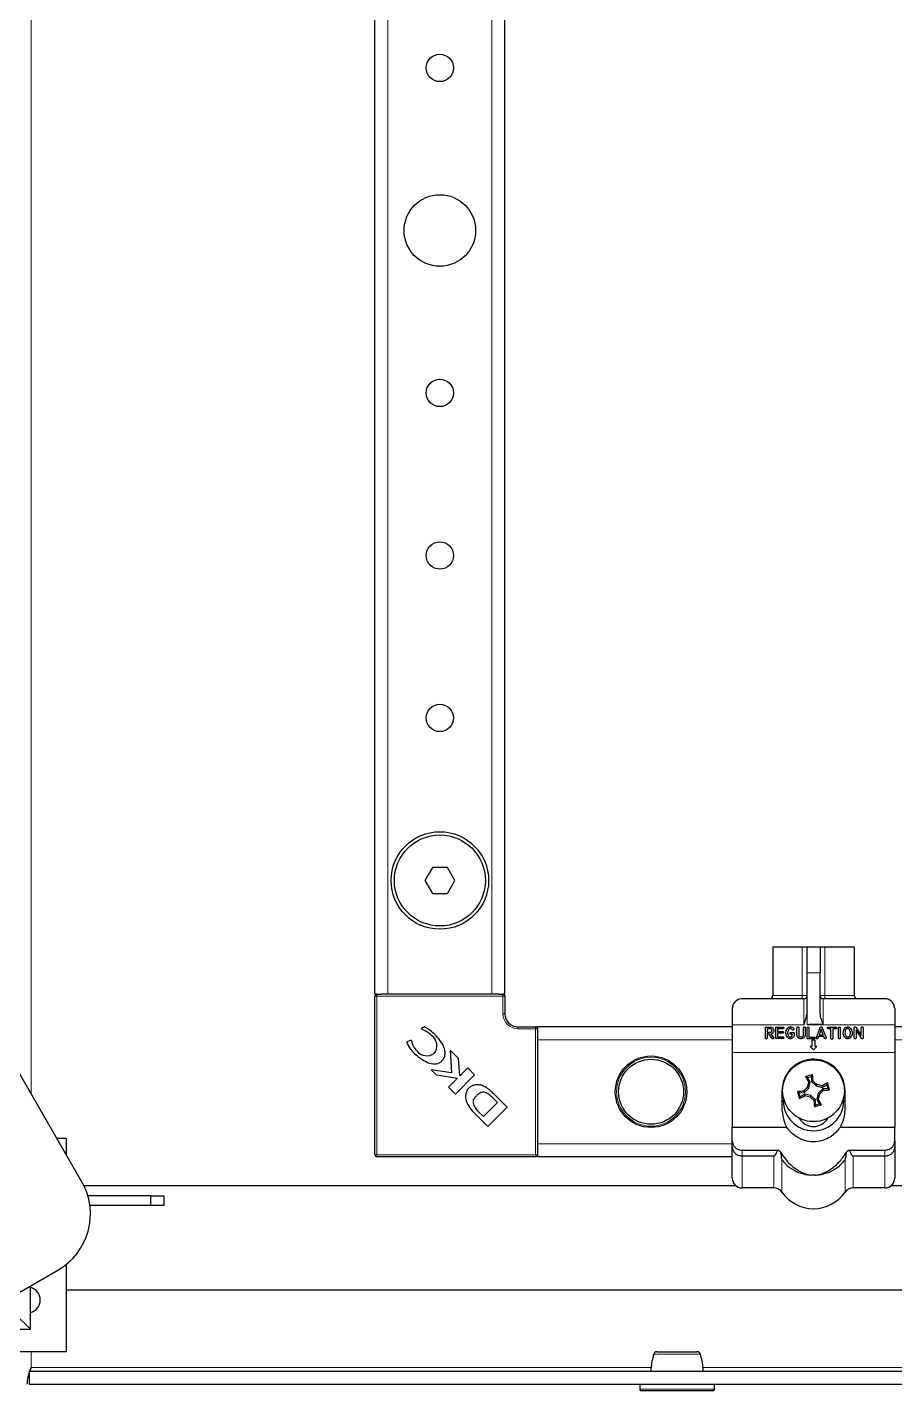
# Model space of a CAD drawing. Header units: millimetres. Extents: x -683 to 2605, y -1229 to 1219.
# Drawn here: x -53.2 to 80.3, y -801.6 to -591.9 of the extents above; entities that cross this region are included whole.
import ezdxf

# ---------------------------------------------------------------- set-up
doc = ezdxf.new("R2010")
doc.units = ezdxf.units.MM

msp = doc.modelspace()

# ---------------------------------------------------------------- linework, layer by layer
at = {"color": 8, "linetype": 'Continuous', "lineweight": 18}
for p, q in [((-52.56, -755.94), (-52.56, 509.71)), ((2.34, -740.62), (2.34, 494.38)), ((18.34, -740.62), (18.34, 494.38)), ((66.12, -740.82), (66.12, -733.32)), ((69.57, -733.32), (69.57, -740.82)), ((68.84, -737.32), (66.84, -737.32)), ((0.34, -740.92), (0.64, -740.92)), ((0.64, -740.62), (0.64, -740.92)), ((0.64, -740.92), (0.64, -765.32)), ((20.04, -740.92), (0.64, -740.92)), ((20.04, -740.62), (20.04, -740.92)), ((20.04, -743.62), (20.04, -740.92)), ((20.04, -740.92), (20.34, -740.92)), ((61.59, -740.82), (66.12, -740.82)), ((66.12, -740.82), (66.84, -740.82)), ((66.34, -745.32), (66.34, -741.32)), ((68.84, -740.82), (69.57, -740.82)), ((69.34, -741.32), (69.34, -745.25)), ((69.57, -740.82), (74.09, -740.82)), ((20.34, -743.62), (20.04, -743.62)), ((66.84, -745.32), (66.84, -743.26)), ((22.34, -745.62), (22.34, -745.92)), ((25.04, -745.92), (22.34, -745.92)), ((25.04, -745.62), (25.04, -745.92)), ((25.04, -765.32), (25.04, -745.92)), ((25.04, -745.92), (25.34, -745.92)), ((66.34, -745.32), (55.34, -745.32)), ((80.34, -745.32), (66.84, -745.32)), ((55.34, -747.62), (25.34, -747.62)), ((260.34, -747.62), (80.34, -747.62)), ((80.34, -749.57), (55.34, -749.57)), ((0.64, -765.32), (0.34, -765.32)), ((0.64, -765.32), (25.04, -765.32)), ((0.64, -765.32), (0.64, -765.62)), ((25.04, -765.32), (25.04, -765.62)), ((25.04, -765.32), (25.34, -765.32)), ((55.34, -763.62), (25.34, -763.62)), ((56.84, -764.61), (56.84, -765.5)), ((56.84, -765.5), (56.84, -770.42)), ((61.75, -770.42), (61.75, -765.5)), ((73.93, -765.5), (73.93, -770.42)), ((78.84, -765.5), (78.84, -764.61)), ((78.84, -770.42), (78.84, -765.5)), ((62.99, -766.1), (62.99, -771.07)), ((72.7, -771.07), (72.7, -766.1)), ((-52.56, -798.02), (-52.56, -795.62)), ((42.87, -798.02), (-52.56, -798.02)), ((233.87, -798.02), (50.81, -798.02)), ((41.09, -801.37), (43.7, -801.37)), ((43.7, -801.37), (52.59, -801.37))]:
    msp.add_line(p, q, dxfattribs=at)
at = {"color": 7, "linetype": 'Continuous', "lineweight": 25}
for p, q in [((0.34, -740.62), (0.34, 494.38)), ((20.34, -740.62), (20.34, 494.38)), ((9.19, -721.12), (8.03, -723.12)), ((11.5, -721.12), (9.19, -721.12)), ((12.65, -723.12), (11.5, -721.12)), ((8.03, -723.12), (9.19, -725.12)), ((11.5, -725.12), (12.65, -723.12)), ((9.19, -725.12), (11.5, -725.12)), ((61.59, -733.32), (61.59, -740.82)), ((61.59, -733.32), (66.12, -733.32)), ((66.12, -733.32), (66.84, -733.32)), ((66.84, -733.32), (68.84, -733.32)), ((66.84, -737.32), (66.84, -733.32)), ((68.84, -733.32), (68.84, -737.32)), ((68.84, -733.32), (69.57, -733.32)), ((69.57, -733.32), (74.09, -733.32)), ((74.09, -733.32), (74.09, -740.82)), ((66.84, -743.26), (66.84, -737.32)), ((68.84, -743.26), (68.84, -737.32)), ((-44.69, -769.56), (-62.53, -738.67)), ((0.64, -740.62), (0.34, -740.62)), ((0.34, -765.32), (0.34, -740.92)), ((0.64, -740.62), (1.29, -740.62)), ((2.34, -740.62), (1.29, -740.62)), ((18.34, -740.62), (2.34, -740.62)), ((19.4, -740.62), (18.34, -740.62)), ((19.4, -740.62), (20.04, -740.62)), ((20.34, -740.62), (20.04, -740.62)), ((20.34, -740.92), (20.34, -743.62)), ((66.34, -741.32), (56.84, -741.32)), ((78.84, -741.32), (69.34, -741.32)), ((55.34, -742.82), (55.34, -745.32)), ((80.34, -742.82), (80.34, -745.32)), ((7.97, -745.62), (7.46, -745.87)), ((7.46, -745.87), (7.57, -745.98)), ((22.34, -745.62), (25.04, -745.62)), ((55.34, -745.62), (25.34, -745.62)), ((25.34, -745.62), (25.34, -745.92)), ((25.34, -745.92), (25.34, -746.56)), ((25.34, -746.56), (25.34, -747.62)), ((55.34, -745.32), (55.34, -749.57)), ((60.43, -745.67), (61.19, -745.67)), ((60.43, -747.33), (60.43, -745.67)), ((61.19, -745.93), (60.7, -745.93)), ((60.7, -745.93), (60.7, -746.44)), ((60.7, -746.44), (61.29, -746.44)), ((60.99, -746.7), (60.7, -746.7)), ((60.7, -746.7), (60.7, -747.33)), ((61.48, -747.41), (60.99, -746.7)), ((61.29, -746.7), (61.7, -747.27)), ((62.04, -747.44), (62.04, -745.67)), ((62.04, -745.67), (63.1, -745.67)), ((63.1, -745.93), (62.3, -745.93)), ((62.3, -745.93), (62.3, -746.34)), ((62.3, -746.34), (63.05, -746.34)), ((63.05, -746.61), (62.3, -746.61)), ((62.3, -746.61), (62.3, -747.18)), ((64.38, -746.51), (64.87, -746.51)), ((64.87, -746.51), (64.87, -746.81)), ((65.3, -746.86), (65.3, -745.78)), ((65.56, -745.78), (65.56, -746.86)), ((66.31, -746.84), (66.31, -745.78)), ((66.57, -745.78), (66.57, -746.84)), ((66.86, -747.47), (66.86, -745.81)), ((67.12, -745.81), (67.12, -747.2)), ((68.28, -747.29), (68.86, -745.76)), ((69.02, -746), (68.71, -746.87)), ((69.34, -746.87), (69.02, -746)), ((69.18, -745.78), (69.77, -747.29)), ((70.11, -745.67), (71.23, -745.67)), ((70.53, -745.93), (70.11, -745.93)), ((70.53, -747.4), (70.53, -745.93)), ((71.23, -745.93), (70.84, -745.93)), ((70.84, -745.93), (70.84, -747.4)), ((71.7, -747.33), (71.7, -745.8)), ((71.96, -745.8), (71.96, -747.33)), ((74.12, -747.33), (74.12, -745.77)), ((74.39, -745.73), (75.2, -746.96)), ((75.22, -747.36), (74.39, -746.09)), ((74.39, -746.09), (74.39, -747.33)), ((75.2, -746.96), (75.2, -745.78)), ((75.46, -745.78), (75.46, -747.34)), ((80.34, -745.32), (80.34, -749.57)), ((260.34, -745.62), (80.34, -745.62)), ((5.89, -747.68), (5.2, -748.01)), ((6.02, -747.82), (5.89, -747.68)), ((25.34, -747.62), (25.34, -763.62)), ((63.1, -747.44), (62.04, -747.44)), ((62.3, -747.18), (63.1, -747.18)), ((64.58, -746.77), (64.37, -746.77)), ((67.92, -747.47), (66.86, -747.47)), ((67.12, -747.2), (67.92, -747.2)), ((67.34, -748.67), (67.84, -749.17)), ((67.59, -748.67), (67.34, -748.67)), ((67.59, -747.67), (67.59, -748.67)), ((68.09, -747.67), (67.59, -747.67)), ((67.84, -749.17), (68.34, -748.67)), ((68.09, -748.67), (68.09, -747.67)), ((68.34, -748.67), (68.09, -748.67)), ((68.62, -747.13), (68.53, -747.38)), ((69.43, -747.13), (68.62, -747.13)), ((68.71, -746.87), (69.34, -746.87)), ((69.52, -747.37), (69.43, -747.13)), ((11.93, -749.25), (12.11, -752.72)), ((13.22, -750.53), (11.93, -749.25)), ((13.39, -753.19), (13.22, -750.53)), ((55.34, -749.57), (55.34, -761.07)), ((80.34, -749.57), (80.34, -761.07)), ((9.01, -752.25), (9.81, -753.04)), ((12.11, -752.72), (9.01, -752.25)), ((12.73, -755.97), (15.69, -753.01)), ((14.63, -751.95), (13.39, -753.19)), ((15.69, -753.01), (14.63, -751.95)), ((67.51, -753.26), (67.7, -753)), ((9.81, -753.04), (13.07, -753.53)), ((13.07, -753.53), (11.68, -754.92)), ((11.68, -754.92), (12.73, -755.97)), ((66.43, -755.76), (67.1, -755.06)), ((66.93, -753.43), (66.63, -753.31)), ((67.1, -755.06), (66.89, -754.95)), ((66.93, -753.43), (67.51, -753.26)), ((67.34, -754.12), (66.93, -753.43)), ((67.34, -754.12), (67.09, -754.16)), ((67.1, -755.06), (67.34, -754.12)), ((67.51, -753.26), (67.55, -754.06)), ((67.55, -754.06), (67.77, -753.96)), ((67.55, -754.06), (68.25, -754.73)), ((68.25, -754.73), (68.36, -754.52)), ((68.25, -754.73), (69.19, -754.96)), ((69.19, -754.96), (69.15, -754.72)), ((69.19, -754.96), (69.88, -754.56)), ((69.88, -754.56), (70, -754.26)), ((69.88, -754.56), (70.05, -755.14)), ((19.21, -757.27), (18.54, -756.61)), ((18.8, -756.12), (18.79, -756.1)), ((20.69, -758.01), (18.8, -756.12)), ((62.99, -755.47), (62.99, -758.47)), ((63.19, -756.97), (62.99, -756.97)), ((65.64, -755.8), (65.37, -755.61)), ((65.64, -755.8), (66.43, -755.76)), ((65.81, -756.38), (65.64, -755.8)), ((65.81, -756.38), (65.69, -756.68)), ((66.5, -755.97), (65.81, -756.38)), ((66.43, -755.76), (66.33, -755.54)), ((66.5, -755.97), (66.53, -756.22)), ((67.44, -756.2), (66.5, -755.97)), ((67.44, -756.2), (67.32, -756.42)), ((68.14, -756.88), (67.44, -756.2)), ((68.14, -756.88), (67.92, -756.98)), ((68.17, -757.67), (68.14, -756.88)), ((68.58, -755.87), (68.35, -756.81)), ((68.35, -756.81), (68.59, -756.78)), ((68.35, -756.81), (68.75, -757.5)), ((69.25, -755.17), (68.58, -755.87)), ((68.58, -755.87), (68.79, -755.99)), ((70.05, -755.14), (69.25, -755.17)), ((69.25, -755.17), (69.35, -755.39)), ((70.05, -755.14), (70.31, -755.33)), ((72.69, -756.97), (72.49, -756.97)), ((72.69, -758.47), (72.69, -755.47)), ((15.74, -758.98), (17.74, -760.97)), ((16.29, -758.73), (17.03, -759.45)), ((17.03, -759.45), (19.21, -757.27)), ((17.74, -760.97), (20.69, -758.01)), ((68.17, -757.67), (67.98, -757.94)), ((68.75, -757.5), (68.17, -757.67)), ((68.75, -757.5), (69.05, -757.62)), ((55.34, -763.21), (55.34, -761.07)), ((55.34, -761.07), (63.75, -761.07)), ((71.93, -761.07), (80.34, -761.07)), ((80.34, -763.21), (80.34, -761.07)), ((-47.16, -762.82), (-48.59, -762.82)), ((-47.16, -762.82), (-47.16, -765.3)), ((55.34, -764.12), (55.34, -763.21)), ((80.34, -763.21), (80.34, -764.12)), ((25.04, -765.62), (0.64, -765.62)), ((25.34, -763.62), (25.34, -764.67)), ((25.34, -764.67), (25.34, -765.32)), ((25.34, -765.32), (25.34, -765.62)), ((55.34, -765.62), (25.34, -765.62)), ((55.34, -768.92), (55.34, -764.12)), ((56.84, -764.61), (62.36, -764.61)), ((56.84, -765.5), (61.75, -765.5)), ((73.32, -764.61), (78.84, -764.61)), ((73.93, -765.5), (78.84, -765.5)), ((80.34, -764.12), (80.34, -768.92)), ((55.94, -770.12), (-44.41, -770.12)), ((-34.16, -771.62), (-43.84, -771.62)), ((-34.16, -773.12), (-34.16, -771.62)), ((-34.16, -771.62), (-32.16, -771.62)), ((-32.16, -771.62), (-32.16, -773.12)), ((61.75, -770.42), (56.84, -770.42)), ((78.84, -770.42), (73.93, -770.42)), ((285.84, -770.12), (79.74, -770.12)), ((-34.16, -773.12), (-43.52, -773.12)), ((-32.16, -773.12), (-34.16, -773.12)), ((-47.16, -782.2), (-47.16, -795.62)), ((-55.38, -787.09), (-48.44, -783.08)), ((-52.66, -785.72), (-52.66, -785.52)), ((-52.66, -789.59), (-52.66, -785.72)), ((-47.16, -786.12), (285.84, -786.12)), ((-55.15, -789.66), (-52.66, -792.16)), ((-52.66, -792.16), (-52.66, -789.59)), ((-61.66, -792.16), (-52.66, -792.16)), ((-47.16, -795.62), (-67.16, -795.62)), ((-52.86, -798.62), (337.54, -798.62)), ((-52.86, -798.62), (-52.86, -800.62)), ((-52.77, -798.62), (-52.56, -798.02)), ((-52.86, -800.62), (337.54, -800.62)), ((41.09, -800.62), (41.09, -801.37)), ((52.59, -801.37), (52.59, -800.62)), ((43.83, -801.62), (41.34, -801.62)), ((52.34, -801.62), (43.83, -801.62))]:
    msp.add_line(p, q, dxfattribs=at)
at = {"color": 8, "linetype": 'Continuous', "lineweight": 18, "flags": 128}
for points in [[(66.12, -740.82), (66.11, -740.92), (66.11, -741.01), (66.09, -741.1), (66.08, -741.17), (66.06, -741.23), (66.03, -741.28), (66.01, -741.31), (65.98, -741.32)], [(69.7, -741.32), (69.68, -741.31), (69.65, -741.28), (69.63, -741.23), (69.61, -741.17), (69.59, -741.1), (69.58, -741.01), (69.57, -740.92), (69.57, -740.82)]]:
    msp.add_lwpolyline(points, dxfattribs=at)
at = {"color": 7, "linetype": 'Continuous', "lineweight": 25}
for centre, radius in [((10.34, -598.12), 2.1), ((10.34, -623.12), 5.5), ((10.34, -648.12), 2.1), ((10.34, -673.12), 2.1), ((10.34, -698.12), 2.1), ((10.34, -723.12), 7.5), ((10.34, -723.12), 7), ((42.84, -755.62), 5.5), ((42.84, -755.62), 5), ((67.84, -755.47), 4.75)]:
    msp.add_circle(centre, radius, dxfattribs=at)
at = {"color": 8, "linetype": 'Continuous', "lineweight": 18}
msp.add_circle((42.84, -755.62), 5.3, dxfattribs=at)
at = {"color": 7, "linetype": 'Continuous', "lineweight": 25}
for centre, radius, start, end in [((0.64, -740.92), 0.3, 90, 180), ((20.04, -740.92), 0.3, 0, 90), ((61.09, -740.82), 0.5, 270, 0), ((66.34, -740.82), 0.5, 270, 0), ((69.34, -740.82), 0.5, 180, 270), ((74.59, -740.82), 0.5, 180, 270), ((22.34, -743.62), 2, 180, 270), ((25.04, -745.92), 0.3, 0, 90), ((7.94, -748.54), 1.94, 323.3097, 52.3464), ((8.34, -748.11), 1.97, 218.454, 305.887), ((88.13, -825.03), 74.88, 105.834, 106.6907), ((-1.16, -758.03), 69.05, 3.3769, 4.1768), ((121.71, -807.02), 75.61, 136.4711, 137.0889), ((127.4, -720.53), 69.05, 208.3479, 209.1477), ((140.27, -773.17), 75.61, 165.4358, 166.0536), ((16.29, -809.34), 75.61, 46.4711, 47.0889), ((50.14, -827.9), 75.61, 75.4358, 76.0536), ((102.78, -815.02), 69.05, 118.3479, 119.1477), ((-1.72, -775.76), 74.88, 15.834, 16.6907), ((18.95, -755.32), 4.87, 200.3445, 228.7777), ((67.84, -756.97), 4.65, 180, 0), ((70.4, -824.47), 69.05, 93.3769, 94.1768), ((137.41, -735.18), 74.88, 195.834, 196.6907), ((32.9, -695.91), 69.05, 298.3479, 299.1477), ((85.54, -683.04), 75.61, 255.4358, 256.0536), ((119.4, -701.6), 75.61, 226.4711, 227.0889), ((136.84, -752.91), 69.05, 183.3769, 184.1768), ((-4.59, -737.77), 75.61, 345.4358, 346.0536), ((8.29, -790.41), 69.05, 28.3479, 29.1477), ((13.97, -703.91), 75.61, 316.4711, 317.0889), ((65.28, -686.47), 69.05, 273.3769, 274.1768), ((20.76, -754.54), 6.12, 216.9888, 223.0744), ((47.55, -685.9), 74.88, 285.834, 286.6907), ((67.84, -758.47), 2.5, 209.1764, 330.8236), ((0.64, -765.32), 0.3, 180, 270), ((25.04, -765.32), 0.3, 270, 0), ((-53.44, -774.42), 10, 300, 29.0469), ((56.84, -768.92), 1.5, 180, 270), ((78.84, -768.92), 1.5, 270, 0), ((61.75, -771.92), 1.5, 34.5604, 90), ((67.84, -767.72), 5.89, 214.5604, 325.4396), ((73.93, -771.92), 1.5, 90, 145.4396), ((-53.16, -787.66), 2, 284.4775, 75.5225), ((43.73, -796.12), 0.5, 89.9637, 164.834), ((49.95, -796.12), 0.5, 15.2465, 90.046), ((41.34, -801.37), 0.25, 180, 270), ((52.34, -801.37), 0.25, 270, 0)]:
    msp.add_arc(centre, radius, start, end, dxfattribs=at)
at = {"color": 8, "linetype": 'Continuous', "lineweight": 18}
msp.add_arc((22.34, -743.62), 2.3, 180, 270, dxfattribs=at)
at = {"color": 7, "linetype": 'Continuous', "lineweight": 25}
msp.add_ellipse((15496.02, -745.32), major_axis=(15429.18, 0), ratio=0.000259, start_param=3.123591, end_param=3.141593, dxfattribs=at)
for points, knots in [([(56.84, -741.32), (56.84, -741.32), (56.77, -741.32), (56.42, -741.34), (55.89, -741.58), (55.42, -742.16), (55.36, -742.63), (55.34, -742.82)], [0, 0, 0, 0, 0.003231, 0.101221, 0.514725, 0.80586, 1, 1, 1, 1]), ([(80.34, -742.82), (80.32, -742.63), (80.26, -742.16), (79.79, -741.58), (79.26, -741.34), (78.91, -741.32), (78.84, -741.32), (78.84, -741.32)], [0, 0, 0, 0, 0.19414, 0.485275, 0.898779, 0.996769, 1, 1, 1, 1]), ([(66.84, -743.26), (66.8, -743.59), (66.72, -744.3), (66.47, -744.96), (66.34, -745.31), (66.34, -745.32)], [0, 0, 0, 0, 0.475461, 0.994056, 1, 1, 1, 1]), ([(69.34, -745.25), (69.34, -745.25), (69.34, -745.25), (69.33, -745.24), (69.32, -745.22), (69.28, -745.14), (69.16, -744.81), (68.94, -744.18), (68.88, -743.58), (68.84, -743.26)], [0, 0, 0, 0, 0.00167, 0.003889, 0.009531, 0.034361, 0.132751, 0.526214, 1, 1, 1, 1]), ([(7.57, -745.98), (7.88, -746.12), (8.45, -746.38), (8.91, -746.81), (9.12, -747.01)], [0, 0, 0, 0, 0.547643, 1, 1, 1, 1]), ([(9.48, -746.72), (9.21, -746.48), (8.75, -746.05), (8.2, -745.75), (7.97, -745.62)], [0, 0, 0, 0, 0.577653, 1, 1, 1, 1]), ([(10.6, -750.95), (10.74, -750.79), (11.02, -750.45), (11.19, -749.76), (11.06, -748.88), (10.49, -747.81), (9.85, -747.12), (9.48, -746.72)], [0, 0, 0, 0, 0.1305321, 0.2660311, 0.4239974, 0.666819, 1, 1, 1, 1]), ([(61.19, -745.67), (61.27, -745.68), (61.41, -745.69), (61.52, -745.77), (61.56, -745.81)], [0, 0, 0, 0, 0.5597473, 1, 1, 1, 1]), ([(61.38, -746), (61.35, -745.98), (61.29, -745.94), (61.22, -745.94), (61.19, -745.93)], [0, 0, 0, 0, 0.5591356, 1, 1, 1, 1]), ([(61.29, -746.44), (61.31, -746.43), (61.35, -746.43), (61.38, -746.4), (61.39, -746.39)], [0, 0, 0, 0, 0.558174, 1, 1, 1, 1]), ([(61.53, -746.61), (61.49, -746.64), (61.42, -746.69), (61.33, -746.7), (61.29, -746.7)], [0, 0, 0, 0, 0.56031, 1, 1, 1, 1]), ([(61.47, -746.2), (61.46, -746.15), (61.46, -746.08), (61.41, -746.03), (61.38, -746)], [0, 0, 0, 0, 0.559692, 1, 1, 1, 1]), ([(61.39, -746.39), (61.4, -746.38), (61.43, -746.35), (61.46, -746.28), (61.46, -746.23), (61.47, -746.2)], [0, 0, 0, 0, 0.279917, 0.56006, 1, 1, 1, 1]), ([(61.73, -746.19), (61.72, -746.29), (61.7, -746.45), (61.58, -746.56), (61.53, -746.61)], [0, 0, 0, 0, 0.559457, 1, 1, 1, 1]), ([(61.56, -745.81), (61.62, -745.87), (61.71, -745.98), (61.72, -746.13), (61.73, -746.19)], [0, 0, 0, 0, 0.5589475, 1, 1, 1, 1]), ([(63.05, -746.34), (63.07, -746.34), (63.12, -746.34), (63.17, -746.37), (63.2, -746.42), (63.2, -746.46), (63.21, -746.47)], [0, 0, 0, 0, 0.280945, 0.559897, 0.779525, 1, 1, 1, 1]), ([(63.21, -746.47), (63.2, -746.5), (63.2, -746.54), (63.14, -746.6), (63.09, -746.6), (63.05, -746.61)], [0, 0, 0, 0, 0.281099, 0.559768, 1, 1, 1, 1]), ([(63.1, -745.67), (63.13, -745.67), (63.17, -745.67), (63.22, -745.7), (63.25, -745.75), (63.26, -745.79), (63.26, -745.8)], [0, 0, 0, 0, 0.280872, 0.559701, 0.779382, 1, 1, 1, 1]), ([(63.26, -745.8), (63.25, -745.82), (63.25, -745.87), (63.19, -745.93), (63.14, -745.93), (63.1, -745.93)], [0, 0, 0, 0, 0.281053, 0.559663, 1, 1, 1, 1]), ([(63.6, -746.57), (63.61, -746.44), (63.62, -746.19), (63.74, -745.99), (63.8, -745.9)], [0, 0, 0, 0, 0.56034, 1, 1, 1, 1]), ([(63.79, -747.18), (63.73, -747.07), (63.62, -746.88), (63.6, -746.67), (63.6, -746.57)], [0, 0, 0, 0, 0.559347, 1, 1, 1, 1]), ([(63.8, -745.9), (63.87, -745.82), (64.01, -745.67), (64.2, -745.65), (64.29, -745.65)], [0, 0, 0, 0, 0.559217, 1, 1, 1, 1]), ([(64.28, -745.91), (64.24, -745.91), (64.17, -745.92), (64.04, -746), (63.89, -746.21), (63.87, -746.42), (63.86, -746.57)], [0, 0, 0, 0, 0.1253317, 0.2506948, 0.5007376, 1, 1, 1, 1]), ([(63.86, -746.57), (63.87, -746.66), (63.88, -746.81), (63.95, -746.94), (63.98, -747)], [0, 0, 0, 0, 0.55998, 1, 1, 1, 1]), ([(64.25, -746.64), (64.25, -746.62), (64.25, -746.58), (64.28, -746.53), (64.33, -746.51), (64.36, -746.51), (64.38, -746.51)], [0, 0, 0, 0, 0.280637, 0.55889, 0.779144, 1, 1, 1, 1]), ([(64.37, -746.77), (64.35, -746.77), (64.32, -746.77), (64.27, -746.74), (64.25, -746.69), (64.25, -746.66), (64.25, -746.64)], [0, 0, 0, 0, 0.280664, 0.558735, 0.779002, 1, 1, 1, 1]), ([(64.47, -745.96), (64.43, -745.94), (64.37, -745.91), (64.31, -745.91), (64.28, -745.91)], [0, 0, 0, 0, 0.558634, 1, 1, 1, 1]), ([(64.29, -745.65), (64.36, -745.65), (64.48, -745.65), (64.59, -745.71), (64.64, -745.74)], [0, 0, 0, 0, 0.560514, 1, 1, 1, 1]), ([(64.57, -746.07), (64.55, -746.05), (64.52, -746.01), (64.48, -745.97), (64.47, -745.96)], [0, 0, 0, 0, 0.560467, 1, 1, 1, 1]), ([(64.68, -746.13), (64.66, -746.13), (64.61, -746.12), (64.58, -746.09), (64.57, -746.07)], [0, 0, 0, 0, 0.558039, 1, 1, 1, 1]), ([(64.64, -745.74), (64.67, -745.77), (64.74, -745.82), (64.78, -745.89), (64.8, -745.92)], [0, 0, 0, 0, 0.559542, 1, 1, 1, 1]), ([(64.83, -746.01), (64.83, -746.03), (64.82, -746.07), (64.78, -746.11), (64.73, -746.13), (64.7, -746.13), (64.68, -746.13)], [0, 0, 0, 0, 0.277709, 0.558209, 0.77892, 1, 1, 1, 1]), ([(64.8, -745.92), (64.81, -745.94), (64.83, -745.96), (64.83, -745.99), (64.83, -746.01)], [0, 0, 0, 0, 0.560691, 1, 1, 1, 1]), ([(65.3, -745.78), (65.3, -745.76), (65.3, -745.72), (65.33, -745.67), (65.38, -745.65), (65.41, -745.65), (65.42, -745.65)], [0, 0, 0, 0, 0.280849, 0.55949, 0.779158, 1, 1, 1, 1]), ([(65.42, -745.65), (65.44, -745.65), (65.48, -745.65), (65.54, -745.68), (65.56, -745.73), (65.56, -745.76), (65.56, -745.78)], [0, 0, 0, 0, 0.28091, 0.559174, 0.779166, 1, 1, 1, 1]), ([(66.31, -745.78), (66.31, -745.76), (66.31, -745.72), (66.34, -745.67), (66.38, -745.65), (66.41, -745.65), (66.43, -745.65)], [0, 0, 0, 0, 0.2809, 0.559498, 0.779148, 1, 1, 1, 1]), ([(66.43, -745.65), (66.45, -745.65), (66.49, -745.65), (66.54, -745.68), (66.57, -745.73), (66.57, -745.76), (66.57, -745.78)], [0, 0, 0, 0, 0.280888, 0.559023, 0.779155, 1, 1, 1, 1]), ([(66.86, -745.81), (66.86, -745.79), (66.86, -745.75), (66.89, -745.7), (66.93, -745.67), (66.96, -745.67), (66.98, -745.67)], [0, 0, 0, 0, 0.280912, 0.559405, 0.779108, 1, 1, 1, 1]), ([(66.98, -745.67), (67, -745.67), (67.04, -745.67), (67.1, -745.71), (67.12, -745.76), (67.12, -745.79), (67.12, -745.81)], [0, 0, 0, 0, 0.280813, 0.559099, 0.77917, 1, 1, 1, 1]), ([(68.86, -745.76), (68.86, -745.74), (68.88, -745.7), (68.93, -745.66), (68.97, -745.65), (69, -745.65)], [0, 0, 0, 0, 0.281465, 0.561772, 1, 1, 1, 1]), ([(69, -745.65), (69.03, -745.65), (69.07, -745.65), (69.14, -745.69), (69.16, -745.74), (69.18, -745.78)], [0, 0, 0, 0, 0.281226, 0.561522, 1, 1, 1, 1]), ([(69.98, -745.8), (69.98, -745.78), (69.98, -745.74), (70.01, -745.69), (70.06, -745.67), (70.1, -745.67), (70.11, -745.67)], [0, 0, 0, 0, 0.2807125, 0.5587014, 0.7790455, 1, 1, 1, 1]), ([(70.11, -745.93), (70.09, -745.93), (70.05, -745.93), (70, -745.9), (69.98, -745.85), (69.98, -745.82), (69.98, -745.8)], [0, 0, 0, 0, 0.28076, 0.558821, 0.778915, 1, 1, 1, 1]), ([(71.23, -745.67), (71.25, -745.67), (71.3, -745.67), (71.35, -745.7), (71.39, -745.75), (71.39, -745.78), (71.39, -745.8)], [0, 0, 0, 0, 0.280951, 0.559967, 0.779431, 1, 1, 1, 1]), ([(71.39, -745.8), (71.39, -745.82), (71.38, -745.87), (71.32, -745.93), (71.27, -745.93), (71.23, -745.93)], [0, 0, 0, 0, 0.2810191, 0.5596788, 1, 1, 1, 1]), ([(71.7, -745.8), (71.7, -745.78), (71.7, -745.74), (71.73, -745.7), (71.78, -745.67), (71.81, -745.67), (71.82, -745.67)], [0, 0, 0, 0, 0.280828, 0.559417, 0.779393, 1, 1, 1, 1]), ([(71.82, -745.67), (71.84, -745.67), (71.88, -745.67), (71.94, -745.7), (71.96, -745.75), (71.96, -745.78), (71.96, -745.8)], [0, 0, 0, 0, 0.280765, 0.559178, 0.779175, 1, 1, 1, 1]), ([(72.42, -746.57), (72.43, -746.44), (72.44, -746.22), (72.54, -746.03), (72.59, -745.94)], [0, 0, 0, 0, 0.559914, 1, 1, 1, 1]), ([(72.6, -747.19), (72.54, -747.08), (72.44, -746.88), (72.42, -746.66), (72.42, -746.57)], [0, 0, 0, 0, 0.5591489, 1, 1, 1, 1]), ([(72.59, -745.94), (72.66, -745.85), (72.78, -745.69), (72.98, -745.66), (73.07, -745.65)], [0, 0, 0, 0, 0.560137, 1, 1, 1, 1]), ([(72.78, -746.11), (72.75, -746.2), (72.69, -746.34), (72.69, -746.5), (72.68, -746.57)], [0, 0, 0, 0, 0.5590754, 1, 1, 1, 1]), ([(72.68, -746.57), (72.69, -746.65), (72.69, -746.81), (72.76, -746.95), (72.79, -747.01)], [0, 0, 0, 0, 0.560273, 1, 1, 1, 1]), ([(73.07, -745.91), (73.03, -745.91), (72.96, -745.92), (72.86, -745.99), (72.81, -746.07), (72.78, -746.11)], [0, 0, 0, 0, 0.279832, 0.559843, 1, 1, 1, 1]), ([(73.07, -745.65), (73.13, -745.65), (73.25, -745.66), (73.44, -745.75), (73.54, -745.87), (73.6, -745.94)], [0, 0, 0, 0, 0.280496, 0.560765, 1, 1, 1, 1]), ([(73.41, -746.11), (73.36, -746.05), (73.27, -745.94), (73.13, -745.92), (73.07, -745.91)], [0, 0, 0, 0, 0.5595959, 1, 1, 1, 1]), ([(73.52, -746.57), (73.52, -746.48), (73.51, -746.32), (73.44, -746.18), (73.41, -746.11)], [0, 0, 0, 0, 0.560046, 1, 1, 1, 1]), ([(73.42, -747.01), (73.45, -746.93), (73.52, -746.79), (73.52, -746.63), (73.52, -746.57)], [0, 0, 0, 0, 0.559133, 1, 1, 1, 1]), ([(73.6, -745.94), (73.66, -746.05), (73.77, -746.25), (73.78, -746.47), (73.79, -746.57)], [0, 0, 0, 0, 0.559312, 1, 1, 1, 1]), ([(73.79, -746.57), (73.78, -746.69), (73.76, -746.91), (73.66, -747.1), (73.61, -747.19)], [0, 0, 0, 0, 0.5598653, 1, 1, 1, 1]), ([(74.12, -745.77), (74.12, -745.75), (74.12, -745.72), (74.15, -745.67), (74.2, -745.65), (74.23, -745.65), (74.24, -745.65)], [0, 0, 0, 0, 0.280941, 0.5591137, 0.7790892, 1, 1, 1, 1]), ([(74.24, -745.65), (74.26, -745.65), (74.29, -745.65), (74.35, -745.67), (74.38, -745.71), (74.39, -745.73)], [0, 0, 0, 0, 0.280638, 0.560877, 1, 1, 1, 1]), ([(75.2, -745.78), (75.2, -745.76), (75.2, -745.72), (75.23, -745.67), (75.27, -745.65), (75.31, -745.65), (75.32, -745.65)], [0, 0, 0, 0, 0.280888, 0.559482, 0.77927, 1, 1, 1, 1]), ([(75.32, -745.65), (75.34, -745.65), (75.38, -745.65), (75.44, -745.68), (75.46, -745.73), (75.46, -745.76), (75.46, -745.78)], [0, 0, 0, 0, 0.280836, 0.55925, 0.779182, 1, 1, 1, 1]), ([(5.2, -748.01), (5.38, -748.35), (5.72, -748.98), (6.21, -749.51), (6.44, -749.75)], [0, 0, 0, 0, 0.5367999, 1, 1, 1, 1]), ([(6.8, -749.33), (6.58, -749.07), (6.2, -748.63), (6.08, -748.06), (6.02, -747.82)], [0, 0, 0, 0, 0.579608, 1, 1, 1, 1]), ([(60.55, -747.47), (60.53, -747.47), (60.5, -747.46), (60.45, -747.43), (60.44, -747.38), (60.44, -747.35), (60.43, -747.33)], [0, 0, 0, 0, 0.280437, 0.558281, 0.778899, 1, 1, 1, 1]), ([(60.7, -747.33), (60.7, -747.35), (60.69, -747.4), (60.66, -747.45), (60.6, -747.47), (60.57, -747.47), (60.55, -747.47)], [0, 0, 0, 0, 0.280498, 0.558325, 0.778868, 1, 1, 1, 1]), ([(61.58, -747.47), (61.57, -747.47), (61.54, -747.47), (61.51, -747.45), (61.49, -747.43), (61.48, -747.41)], [0, 0, 0, 0, 0.28022, 0.561305, 1, 1, 1, 1]), ([(61.73, -747.34), (61.72, -747.36), (61.72, -747.4), (61.67, -747.44), (61.63, -747.47), (61.59, -747.47), (61.58, -747.47)], [0, 0, 0, 0, 0.278138, 0.558544, 0.779161, 1, 1, 1, 1]), ([(61.7, -747.27), (61.71, -747.28), (61.72, -747.3), (61.73, -747.33), (61.73, -747.34)], [0, 0, 0, 0, 0.5610793, 1, 1, 1, 1]), ([(63.1, -747.18), (63.12, -747.18), (63.17, -747.18), (63.22, -747.21), (63.25, -747.26), (63.26, -747.3), (63.26, -747.31)], [0, 0, 0, 0, 0.280912, 0.559714, 0.779499, 1, 1, 1, 1]), ([(63.26, -747.31), (63.25, -747.33), (63.25, -747.38), (63.2, -747.44), (63.14, -747.44), (63.1, -747.44)], [0, 0, 0, 0, 0.281214, 0.559901, 1, 1, 1, 1]), ([(64.32, -747.47), (64.26, -747.46), (64.14, -747.45), (63.95, -747.36), (63.85, -747.25), (63.79, -747.18)], [0, 0, 0, 0, 0.2803143, 0.5605072, 1, 1, 1, 1]), ([(63.98, -747), (64.03, -747.06), (64.11, -747.17), (64.25, -747.19), (64.31, -747.2)], [0, 0, 0, 0, 0.560858, 1, 1, 1, 1]), ([(64.31, -747.2), (64.34, -747.2), (64.4, -747.2), (64.49, -747.15), (64.52, -747.08), (64.54, -747.04)], [0, 0, 0, 0, 0.281265, 0.561609, 1, 1, 1, 1]), ([(64.66, -747.34), (64.6, -747.38), (64.5, -747.46), (64.37, -747.46), (64.32, -747.47)], [0, 0, 0, 0, 0.558998, 1, 1, 1, 1]), ([(64.54, -747.04), (64.56, -746.99), (64.58, -746.9), (64.58, -746.81), (64.58, -746.77)], [0, 0, 0, 0, 0.559597, 1, 1, 1, 1]), ([(64.87, -746.81), (64.86, -746.92), (64.85, -747.12), (64.72, -747.28), (64.66, -747.34)], [0, 0, 0, 0, 0.560493, 1, 1, 1, 1]), ([(65.52, -747.33), (65.45, -747.26), (65.32, -747.12), (65.31, -746.94), (65.3, -746.86)], [0, 0, 0, 0, 0.558332, 1, 1, 1, 1]), ([(65.96, -747.47), (65.87, -747.47), (65.71, -747.46), (65.57, -747.37), (65.52, -747.33)], [0, 0, 0, 0, 0.55925, 1, 1, 1, 1]), ([(65.56, -746.86), (65.57, -746.92), (65.58, -747.02), (65.65, -747.09), (65.68, -747.13)], [0, 0, 0, 0, 0.560313, 1, 1, 1, 1]), ([(65.68, -747.13), (65.73, -747.15), (65.81, -747.2), (65.9, -747.2), (65.94, -747.2)], [0, 0, 0, 0, 0.559441, 1, 1, 1, 1]), ([(65.94, -747.2), (65.99, -747.2), (66.1, -747.19), (66.24, -747.1), (66.3, -746.97), (66.3, -746.89), (66.31, -746.84)], [0, 0, 0, 0, 0.280935, 0.559487, 0.779245, 1, 1, 1, 1]), ([(66.57, -746.84), (66.57, -746.94), (66.55, -747.12), (66.39, -747.34), (66.17, -747.44), (66.03, -747.46), (65.96, -747.47)], [0, 0, 0, 0, 0.280416, 0.558636, 0.778958, 1, 1, 1, 1]), ([(67.92, -747.2), (67.94, -747.21), (67.99, -747.21), (68.04, -747.23), (68.07, -747.28), (68.07, -747.32), (68.07, -747.34)], [0, 0, 0, 0, 0.280855, 0.559718, 0.779518, 1, 1, 1, 1]), ([(68.07, -747.34), (68.07, -747.36), (68.07, -747.4), (68.01, -747.46), (67.96, -747.47), (67.92, -747.47)], [0, 0, 0, 0, 0.281266, 0.560078, 1, 1, 1, 1]), ([(68.27, -747.34), (68.27, -747.33), (68.27, -747.32), (68.28, -747.3), (68.28, -747.29)], [0, 0, 0, 0, 0.559504, 1, 1, 1, 1]), ([(68.4, -747.47), (68.38, -747.47), (68.34, -747.46), (68.3, -747.43), (68.28, -747.39), (68.27, -747.36), (68.27, -747.34)], [0, 0, 0, 0, 0.279579, 0.559194, 0.779582, 1, 1, 1, 1]), ([(68.53, -747.38), (68.52, -747.39), (68.51, -747.42), (68.46, -747.46), (68.42, -747.47), (68.4, -747.47)], [0, 0, 0, 0, 0.28077, 0.560807, 1, 1, 1, 1]), ([(69.64, -747.47), (69.62, -747.47), (69.59, -747.46), (69.55, -747.43), (69.53, -747.4), (69.52, -747.37)], [0, 0, 0, 0, 0.280695, 0.560335, 1, 1, 1, 1]), ([(69.78, -747.34), (69.78, -747.36), (69.77, -747.4), (69.73, -747.44), (69.68, -747.47), (69.65, -747.47), (69.64, -747.47)], [0, 0, 0, 0, 0.278517, 0.558613, 0.779333, 1, 1, 1, 1]), ([(69.77, -747.29), (69.78, -747.3), (69.78, -747.32), (69.78, -747.34), (69.78, -747.34)], [0, 0, 0, 0, 0.560081, 1, 1, 1, 1]), ([(70.67, -747.54), (70.65, -747.54), (70.61, -747.54), (70.55, -747.5), (70.53, -747.45), (70.53, -747.42), (70.53, -747.4)], [0, 0, 0, 0, 0.280822, 0.559059, 0.779094, 1, 1, 1, 1]), ([(70.84, -747.4), (70.84, -747.43), (70.83, -747.47), (70.77, -747.53), (70.71, -747.54), (70.67, -747.54)], [0, 0, 0, 0, 0.280801, 0.559621, 1, 1, 1, 1]), ([(71.82, -747.47), (71.8, -747.47), (71.76, -747.46), (71.72, -747.43), (71.7, -747.38), (71.7, -747.35), (71.7, -747.33)], [0, 0, 0, 0, 0.2804367, 0.5582807, 0.7788987, 1, 1, 1, 1]), ([(71.96, -747.33), (71.96, -747.36), (71.96, -747.4), (71.92, -747.45), (71.87, -747.47), (71.84, -747.47), (71.82, -747.47)], [0, 0, 0, 0, 0.280518, 0.5583, 0.778735, 1, 1, 1, 1]), ([(73.1, -747.47), (73.04, -747.46), (72.93, -747.46), (72.75, -747.37), (72.66, -747.25), (72.6, -747.19)], [0, 0, 0, 0, 0.280367, 0.560574, 1, 1, 1, 1]), ([(72.79, -747.01), (72.83, -747.07), (72.91, -747.18), (73.04, -747.2), (73.1, -747.2)], [0, 0, 0, 0, 0.5605673, 1, 1, 1, 1]), ([(73.1, -747.2), (73.13, -747.2), (73.21, -747.2), (73.33, -747.13), (73.38, -747.06), (73.42, -747.01)], [0, 0, 0, 0, 0.280435, 0.560605, 1, 1, 1, 1]), ([(73.61, -747.19), (73.53, -747.28), (73.4, -747.44), (73.19, -747.46), (73.1, -747.47)], [0, 0, 0, 0, 0.559137, 1, 1, 1, 1]), ([(74.24, -747.47), (74.22, -747.47), (74.18, -747.46), (74.13, -747.42), (74.12, -747.36), (74.12, -747.33)], [0, 0, 0, 0, 0.281503, 0.560294, 1, 1, 1, 1]), ([(74.39, -747.33), (74.38, -747.35), (74.38, -747.39), (74.34, -747.45), (74.29, -747.47), (74.26, -747.47), (74.24, -747.47)], [0, 0, 0, 0, 0.280569, 0.558477, 0.77887, 1, 1, 1, 1]), ([(75.34, -747.47), (75.33, -747.47), (75.3, -747.46), (75.25, -747.42), (75.23, -747.38), (75.22, -747.36)], [0, 0, 0, 0, 0.278585, 0.558866, 1, 1, 1, 1]), ([(75.46, -747.34), (75.46, -747.35), (75.46, -747.39), (75.43, -747.44), (75.39, -747.47), (75.36, -747.47), (75.34, -747.47)], [0, 0, 0, 0, 0.2809531, 0.5593907, 0.7790729, 1, 1, 1, 1]), ([(6.44, -749.75), (6.81, -750.08), (7.5, -750.69), (8.67, -751.24), (9.61, -751.38), (10.26, -751.23), (10.49, -751.04), (10.6, -750.95)], [0, 0, 0, 0, 0.315674, 0.58952, 0.813199, 0.909026, 1, 1, 1, 1]), ([(72.69, -755.47), (72.65, -754.96), (72.56, -753.96), (71.78, -752.49), (70.6, -751.37), (69.13, -750.7), (67.52, -750.54), (65.92, -750.92), (64.54, -751.8), (63.55, -753.04), (63.06, -754.34), (63.01, -755.13), (62.99, -755.47)], [0, 0, 0, 0, 0.108524, 0.217459, 0.318088, 0.417791, 0.519828, 0.622975, 0.725929, 0.827131, 0.926323, 1, 1, 1, 1]), ([(17.46, -754.97), (17.25, -754.86), (16.87, -754.65), (16.23, -754.54), (15.64, -754.57), (15.1, -754.78), (14.67, -755.14), (14.38, -755.65), (14.26, -756.31), (14.34, -756.76), (14.39, -757.01)], [0, 0, 0, 0, 0.1380907, 0.2654555, 0.3840134, 0.4961027, 0.6057595, 0.7197905, 0.8476619, 1, 1, 1, 1]), ([(18.3, -755.65), (18.15, -755.51), (17.89, -755.27), (17.59, -755.06), (17.46, -754.97)], [0, 0, 0, 0, 0.55183, 1, 1, 1, 1]), ([(15.96, -756.24), (15.87, -756.34), (15.7, -756.51), (15.52, -756.79), (15.43, -757.06), (15.43, -757.39), (15.58, -757.79), (15.77, -758.07), (15.87, -758.23)], [0, 0, 0, 0, 0.176808, 0.319231, 0.43938, 0.552395, 0.749205, 1, 1, 1, 1]), ([(18.54, -756.61), (18.34, -756.42), (17.97, -756.07), (17.43, -755.74), (16.98, -755.68), (16.64, -755.75), (16.29, -755.94), (16.07, -756.13), (15.96, -756.24)], [0, 0, 0, 0, 0.274676, 0.503042, 0.607381, 0.716579, 0.843412, 1, 1, 1, 1]), ([(18.79, -756.1), (18.71, -756.03), (18.55, -755.87), (18.39, -755.72), (18.3, -755.65)], [0, 0, 0, 0, 0.486421, 1, 1, 1, 1]), ([(62.99, -758.47), (63.08, -759.09), (63.25, -760.37), (63.71, -761.01), (63.74, -761.06), (63.75, -761.07)], [0, 0, 0, 0, 0.417668, 0.852903, 1, 1, 1, 1]), ([(71.93, -761.07), (71.99, -760.99), (72.1, -760.82), (72.61, -759.75), (72.67, -758.77), (72.69, -758.47)], [0, 0, 0, 0, 0.378823, 0.812228, 1, 1, 1, 1]), ([(71.93, -761.07), (71.91, -761.1), (71.87, -761.17), (71.51, -761.67), (70.86, -762.31), (69.93, -762.89), (68.78, -763.28), (67.46, -763.37), (66.11, -763.07), (64.98, -762.44), (64.25, -761.76), (63.87, -761.26), (63.76, -761.08), (63.75, -761.07), (63.75, -761.07)], [0, 0, 0, 0, 0.088505, 0.177138, 0.262858, 0.344694, 0.430485, 0.525193, 0.625645, 0.723911, 0.812494, 0.894483, 0.978997, 1, 1, 1, 1]), ([(55.34, -763.21), (55.36, -763.35), (55.39, -763.64), (55.63, -764.04), (55.98, -764.37), (56.41, -764.57), (56.71, -764.6), (56.84, -764.61)], [0, 0, 0, 0, 0.205683, 0.411346, 0.618649, 0.832339, 1, 1, 1, 1]), ([(78.84, -764.61), (79.01, -764.59), (79.34, -764.56), (79.79, -764.31), (80.13, -763.95), (80.32, -763.56), (80.33, -763.31), (80.34, -763.21)], [0, 0, 0, 0, 0.2129, 0.425707, 0.640613, 0.853382, 1, 1, 1, 1]), ([(55.34, -764.12), (55.34, -764.14), (55.34, -764.24), (55.38, -764.49), (55.55, -764.87), (55.89, -765.22), (56.34, -765.45), (56.67, -765.48), (56.84, -765.5)], [0, 0, 0, 0, 0.017854, 0.141405, 0.356083, 0.570731, 0.785365, 1, 1, 1, 1]), ([(61.75, -765.5), (61.76, -765.5), (61.77, -765.5), (61.8, -765.49), (61.87, -765.46), (62.01, -765.31), (62.17, -765.02), (62.29, -764.75), (62.36, -764.61)], [0, 0, 0, 0, 0.008383, 0.019125, 0.04457, 0.140638, 0.521171, 1, 1, 1, 1]), ([(62.73, -764.84), (62.71, -764.83), (62.6, -764.73), (62.47, -764.66), (62.36, -764.61)], [0, 0, 0, 0, 0.161974, 1, 1, 1, 1]), ([(62.73, -764.84), (62.75, -764.99), (62.8, -765.27), (62.86, -765.61), (62.9, -765.86), (62.96, -766.02), (62.99, -766.1)], [0, 0, 0, 0, 0.3830058, 0.6904476, 0.8476528, 1, 1, 1, 1]), ([(62.73, -764.84), (63.02, -765.3), (63.74, -766.4), (65.13, -767.57), (66.49, -768.29), (67.29, -768.41), (67.58, -768.45)], [0, 0, 0, 0, 0.255351, 0.615516, 0.86211, 1, 1, 1, 1]), ([(68.1, -768.45), (68.31, -768.43), (69.04, -768.33), (70.4, -767.69), (71.87, -766.5), (72.64, -765.33), (72.96, -764.84)], [0, 0, 0, 0, 0.101651, 0.345128, 0.729048, 1, 1, 1, 1]), ([(72.7, -766.1), (72.7, -766.1), (72.7, -766.09), (72.71, -766.08), (72.72, -766.05), (72.75, -765.95), (72.83, -765.63), (72.89, -765.25), (72.94, -764.93), (72.96, -764.84)], [0, 0, 0, 0, 0.003748, 0.008698, 0.018275, 0.054741, 0.199177, 0.774578, 1, 1, 1, 1]), ([(73.32, -764.61), (73.22, -764.66), (73.09, -764.73), (72.98, -764.82), (72.96, -764.84)], [0, 0, 0, 0, 0.789403, 1, 1, 1, 1]), ([(73.32, -764.61), (73.35, -764.66), (73.42, -764.81), (73.51, -765), (73.61, -765.17), (73.68, -765.29), (73.73, -765.36), (73.77, -765.41), (73.81, -765.45), (73.84, -765.47), (73.87, -765.49), (73.9, -765.5), (73.92, -765.5), (73.93, -765.5), (73.93, -765.5)], [0, 0, 0, 0, 0.193858, 0.459768, 0.637307, 0.756, 0.835565, 0.889145, 0.925488, 0.950425, 0.97632, 0.986721, 0.99531, 1, 1, 1, 1]), ([(78.84, -765.5), (79.01, -765.48), (79.35, -765.45), (79.8, -765.22), (80.14, -764.87), (80.31, -764.49), (80.34, -764.24), (80.34, -764.14), (80.34, -764.12)], [0, 0, 0, 0, 0.214635, 0.429269, 0.643917, 0.858595, 0.982146, 1, 1, 1, 1]), ([(62.99, -766.1), (63.17, -766.33), (63.69, -766.95), (64.8, -767.75), (66.19, -768.31), (67.15, -768.41), (67.58, -768.45)], [0, 0, 0, 0, 0.169618, 0.470039, 0.762685, 1, 1, 1, 1]), ([(68.1, -768.45), (68.53, -768.41), (69.49, -768.31), (70.89, -767.75), (71.99, -766.95), (72.51, -766.33), (72.7, -766.1)], [0, 0, 0, 0, 0.237351, 0.529954, 0.830331, 1, 1, 1, 1]), ([(68.1, -768.45), (68, -768.46), (67.83, -768.47), (67.66, -768.46), (67.58, -768.45)], [0, 0, 0, 0, 0.558993, 1, 1, 1, 1]), ([(43.25, -795.97), (43.06, -796.71), (42.84, -797.57), (42.82, -798.49), (42.82, -798.62)], [0, 0, 0, 0, 0.85815, 1, 1, 1, 1]), ([(43.77, -795.62), (43.76, -795.62), (43.71, -795.62), (43.99, -795.62), (44.51, -795.62), (45.23, -795.62), (46.08, -795.62), (47.15, -795.62), (48.17, -795.62), (49.06, -795.62), (49.67, -795.62), (49.96, -795.62), (49.92, -795.62), (49.91, -795.62)], [0, 0, 0, 0, 0.03384, 0.141254, 0.248698, 0.315774, 0.423314, 0.530846, 0.63821, 0.745706, 0.853372, 0.960917, 1, 1, 1, 1]), ([(50.86, -798.62), (50.86, -798.49), (50.84, -797.57), (50.62, -796.71), (50.43, -795.97)], [0, 0, 0, 0, 0.1418495, 1, 1, 1, 1]), ([(-53.16, -800.62), (-53.13, -800.24), (-53.1, -799.67), (-52.92, -799.09), (-52.86, -798.9)], [0, 0, 0, 0, 0.662931, 1, 1, 1, 1])]:
    msp.add_open_spline(points, degree=3, knots=knots, dxfattribs=at)
at = {"color": 8, "linetype": 'Continuous', "lineweight": 18}
msp.add_open_spline([(50.39, -795.99), (50.4, -795.99), (50.45, -795.99), (50.11, -795.99), (49.4, -795.99), (48.38, -795.99), (47.2, -795.99), (45.97, -795.99), (44.98, -795.99), (44.15, -795.99), (43.55, -795.99), (43.23, -795.99), (43.28, -795.99), (43.29, -795.99)], degree=3, knots=[0, 0, 0, 0, 0.038891, 0.14638, 0.253973, 0.361383, 0.468681, 0.576165, 0.683665, 0.750707, 0.858068, 0.965424, 1, 1, 1, 1], dxfattribs=at)
at = {"color": 7, "linetype": 'Continuous', "lineweight": 25}
msp.add_open_spline([(-52.56, -798.02), (-52.58, -798.1), (-52.63, -798.25), (-52.71, -798.45), (-52.78, -798.59), (-52.83, -798.61), (-52.86, -798.62)], degree=3, dxfattribs=at)

doc.saveas('drawing.dxf')
